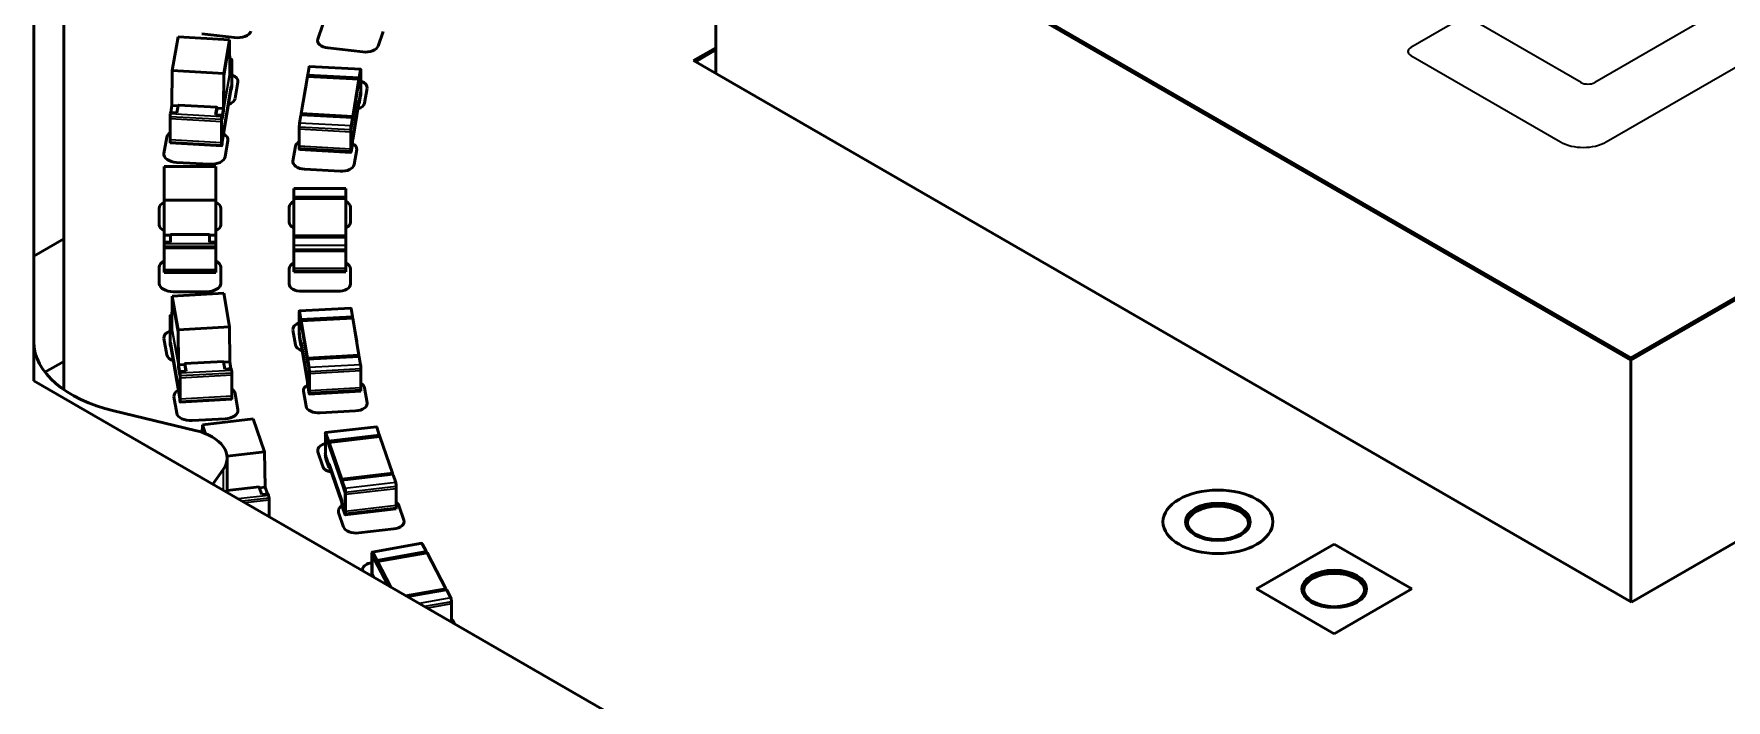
# Model space of a CAD drawing. Header units: inches. Extents: x -20.7 to 49, y -43 to 17.2.
# Drawn here: x -17.278 to -14.189, y -3.032 to -1.816 of the extents above; entities that cross this region are included whole.
import ezdxf

# ---------------------------------------------------------------- set-up
doc = ezdxf.new("R2010")
doc.units = ezdxf.units.IN
doc.header["$MEASUREMENT"] = 0
doc.layers.add('Visible (ANSI)', color=7, linetype='Continuous', lineweight=50)
doc.layers.add('Visible Narrow (ANSI)', color=7, linetype='Continuous', lineweight=35)

msp = doc.modelspace()

# ---------------------------------------------------------------- linework, layer by layer
at = {"layer": 'Visible (ANSI)'}
for p, q in [((-17.2779, -2.4492), (-17.2779, -0.3353)), ((-14.3629, -2.4072), (-11.7488, -0.898)), ((-14.3629, -2.4111), (-11.7488, -0.9018)), ((-17.2233, -2.4651), (-17.2233, -1.1568)), ((-14.3616, -2.853), (-11.7308, -1.3341)), ((-16.0332, -1.4429), (-14.3629, -2.4072)), ((-16.0332, -1.4429), (-16.0332, -1.8879)), ((-16.0332, -1.4467), (-14.3629, -2.4111)), ((-16.0332, -1.4467), (-16.0332, -1.8879)), ((-17.0251, -1.8825), (-17.0147, -1.8214)), ((-17.0147, -1.8214), (-16.9207, -1.8267)), ((-16.9119, -1.8225), (-16.9713, -1.8157)), ((-16.7597, -1.8253), (-16.7505, -1.7985)), ((-16.6404, -1.8112), (-16.6496, -1.8379)), ((-16.9311, -1.8878), (-16.9207, -1.8267)), ((-16.9311, -1.8917), (-16.9207, -1.8306)), ((-16.9207, -1.8267), (-16.9201, -1.8841)), ((-16.9207, -1.8306), (-16.9201, -1.8879)), ((-16.6774, -1.8487), (-16.7411, -1.8413)), ((-16.0332, -1.8412), (-16.0737, -1.8646)), ((-16.0332, -1.8451), (-16.0703, -1.8665)), ((-17.0257, -1.9466), (-17.0251, -1.8825)), ((-17.0251, -1.8825), (-16.9311, -1.8878)), ((-16.9168, -1.8622), (-16.9203, -1.862)), ((-16.9175, -1.8659), (-16.9203, -1.8658)), ((-16.9203, -1.8687), (-16.9175, -1.8688)), ((-16.9201, -1.8841), (-16.9175, -1.8688)), ((-16.9201, -1.8879), (-16.9175, -1.8727)), ((-16.9175, -1.8659), (-16.917, -1.8629)), ((-16.9175, -1.8659), (-16.9175, -1.8688)), ((-16.9175, -1.8698), (-16.917, -1.8667)), ((-16.9175, -1.8698), (-16.9175, -1.8727)), ((-16.9166, -1.9062), (-16.9166, -1.8637)), ((-16.9166, -1.91), (-16.9166, -1.8676)), ((-16.7779, -1.8903), (-16.7754, -1.876)), ((-16.6811, -1.8804), (-16.7751, -1.875)), ((-16.6838, -1.8956), (-16.6814, -1.8814)), ((-16.6809, -1.9174), (-16.6809, -1.8826)), ((-16.0737, -1.8646), (-14.3616, -2.853)), ((-16.9343, -2.0096), (-16.9175, -1.9112)), ((-16.9343, -2.0135), (-16.9175, -1.9151)), ((-16.9317, -1.9519), (-16.9311, -1.8878)), ((-16.9317, -1.9558), (-16.9311, -1.8917)), ((-16.9175, -1.9141), (-16.917, -1.9111)), ((-16.9175, -1.9112), (-16.9175, -1.9141)), ((-16.9175, -1.918), (-16.917, -1.9149)), ((-16.9175, -1.9151), (-16.9175, -1.918)), ((-16.9054, -1.9038), (-16.9105, -1.9334)), ((-16.79, -1.9612), (-16.7784, -1.8933)), ((-16.7858, -1.9359), (-16.7811, -1.9088)), ((-16.6844, -1.8987), (-16.7784, -1.8933)), ((-16.6959, -1.9665), (-16.6844, -1.8987)), ((-16.6959, -1.9704), (-16.6844, -1.9025)), ((-16.6844, -1.903), (-16.6844, -1.8987)), ((-16.6844, -1.9069), (-16.6844, -1.9025)), ((-16.6838, -1.8995), (-16.6814, -1.8852)), ((-16.6809, -1.9212), (-16.6809, -1.8865)), ((-16.9436, -1.9498), (-17.0141, -1.9458)), ((-16.9175, -1.918), (-16.918, -1.918)), ((-16.6959, -2.0056), (-16.6844, -1.9377)), ((-16.6959, -2.0094), (-16.6844, -1.9416)), ((-16.6841, -1.9438), (-16.6847, -1.9438)), ((-16.6838, -1.939), (-16.6814, -1.9248)), ((-16.6838, -1.9429), (-16.6814, -1.9286)), ((-16.6695, -1.9151), (-16.6741, -1.9423)), ((-17.0292, -2.0094), (-17.0292, -1.967)), ((-17.0292, -2.0132), (-17.0292, -1.9708)), ((-17.0288, -1.962), (-17.0283, -1.959)), ((-17.0283, -1.959), (-17.0166, -1.9596)), ((-17.0278, -1.959), (-17.0257, -1.9466)), ((-17.0257, -1.9466), (-17.0144, -1.9472)), ((-17.0166, -1.9596), (-17.0143, -1.9464)), ((-16.9438, -1.9504), (-16.946, -1.9637)), ((-16.946, -1.9637), (-16.9343, -1.9643)), ((-16.9455, -1.9637), (-16.9434, -1.9513)), ((-16.9434, -1.9513), (-16.9317, -1.9519)), ((-16.9352, -2.0147), (-16.9352, -1.9723)), ((-16.9352, -2.0186), (-16.9352, -1.9762)), ((-16.9348, -1.9674), (-16.9343, -1.9643)), ((-16.9348, -1.9712), (-16.9343, -1.9682)), ((-16.9343, -1.9672), (-16.9317, -1.9519)), ((-16.9343, -1.9711), (-16.9317, -1.9558)), ((-16.9343, -1.9672), (-16.9343, -1.9643)), ((-16.9343, -1.9711), (-16.9343, -1.9682)), ((-16.7929, -1.9785), (-16.7905, -1.9642)), ((-16.6962, -1.9686), (-16.7902, -1.9633)), ((-16.6959, -1.9665), (-16.79, -1.9612)), ((-16.79, -1.9633), (-16.79, -1.9612)), ((-16.6989, -1.9838), (-16.6965, -1.9696)), ((-16.6989, -1.9877), (-16.6965, -1.9734)), ((-16.6959, -1.9709), (-16.6959, -1.9665)), ((-16.6959, -1.9747), (-16.6959, -1.9704)), ((-16.6959, -1.9704), (-16.6959, -1.9704)), ((-17.0404, -2.034), (-17.0353, -2.0043)), ((-16.7934, -2.0206), (-16.7934, -1.9859)), ((-16.7934, -2.0244), (-16.7934, -1.9897)), ((-16.6994, -2.0259), (-16.6994, -1.9912)), ((-16.6994, -2.0298), (-16.6994, -1.9951)), ((-16.935, -2.0201), (-17.029, -2.0147)), ((-16.9348, -2.0156), (-16.9343, -2.0125)), ((-16.9348, -2.0195), (-16.9343, -2.0164)), ((-16.9343, -2.0125), (-16.9343, -2.0096)), ((-16.9343, -2.0164), (-16.9343, -2.0135)), ((-16.9237, -2.0106), (-16.9287, -2.0403)), ((-16.8049, -2.0479), (-16.8002, -2.0208)), ((-16.6992, -2.032), (-16.7932, -2.0267)), ((-16.6989, -2.0272), (-16.6965, -2.013)), ((-16.6989, -2.0311), (-16.6965, -2.0168)), ((-16.6886, -2.0271), (-16.6932, -2.0542)), ((-17.0401, -2.0578), (-16.9456, -2.0578)), ((-17.0401, -2.1192), (-17.0401, -2.0578)), ((-16.957, -2.0537), (-17.0172, -2.0503)), ((-16.9456, -2.1192), (-16.9456, -2.0578)), ((-16.719, -2.0665), (-16.7837, -2.0628)), ((-16.8032, -2.099), (-16.8032, -2.098)), ((-16.7087, -2.098), (-16.8032, -2.098)), ((-16.8032, -2.1133), (-16.8032, -2.099)), ((-16.7087, -2.099), (-16.7087, -2.098)), ((-16.7087, -2.1133), (-16.7087, -2.099)), ((-17.0401, -2.1192), (-16.9456, -2.1192)), ((-17.0401, -2.1834), (-17.0401, -2.1192)), ((-16.9456, -2.1834), (-16.9456, -2.1192)), ((-16.8032, -2.1133), (-16.8032, -2.1164)), ((-16.8032, -2.1846), (-16.8032, -2.1164)), ((-16.7087, -2.1164), (-16.8032, -2.1164)), ((-16.7087, -2.1133), (-16.7087, -2.1164)), ((-16.7087, -2.1846), (-16.7087, -2.1164)), ((-17.0489, -2.164), (-17.0489, -2.1342)), ((-16.9367, -2.1342), (-16.9367, -2.164)), ((-16.812, -2.1595), (-16.812, -2.1322)), ((-16.6998, -2.1322), (-16.6998, -2.1595)), ((-17.2779, -2.2216), (-17.2233, -2.1901)), ((-17.0401, -2.1834), (-17.0282, -2.1834)), ((-17.0401, -2.1958), (-17.0401, -2.1834)), ((-17.0282, -2.1819), (-17.0282, -2.1825)), ((-16.9574, -2.1819), (-17.0282, -2.1819)), ((-17.0282, -2.1958), (-17.0282, -2.1825)), ((-16.9574, -2.1819), (-16.9574, -2.1825)), ((-16.9574, -2.1825), (-16.9574, -2.1958)), ((-16.9574, -2.1834), (-16.9456, -2.1834)), ((-16.9456, -2.1958), (-16.9456, -2.1834)), ((-16.7087, -2.1846), (-16.8032, -2.1846)), ((-16.8032, -2.1867), (-16.8032, -2.1846)), ((-16.8032, -2.1876), (-16.8032, -2.1867)), ((-16.7087, -2.1867), (-16.8032, -2.1867)), ((-16.8032, -2.202), (-16.8032, -2.1876)), ((-16.7087, -2.1867), (-16.7087, -2.1846)), ((-16.7087, -2.1876), (-16.7087, -2.1867)), ((-16.7087, -2.202), (-16.7087, -2.1876)), ((-17.0401, -2.1958), (-17.0282, -2.1958)), ((-17.0401, -2.1989), (-17.0401, -2.1958)), ((-17.0401, -2.1989), (-17.0401, -2.2038)), ((-17.0401, -2.2463), (-17.0401, -2.2038)), ((-17.0401, -2.2501), (-17.0401, -2.2077)), ((-16.9574, -2.1958), (-16.9456, -2.1958)), ((-16.9456, -2.1989), (-16.9456, -2.1958)), ((-16.9456, -2.1989), (-16.9456, -2.2038)), ((-16.9456, -2.2463), (-16.9456, -2.2038)), ((-16.9456, -2.2501), (-16.9456, -2.2077)), ((-16.8032, -2.202), (-16.8032, -2.2094)), ((-16.8032, -2.2441), (-16.8032, -2.2094)), ((-16.8032, -2.248), (-16.8032, -2.2132)), ((-16.7087, -2.202), (-16.7087, -2.2094)), ((-16.7087, -2.2441), (-16.7087, -2.2094)), ((-16.7087, -2.248), (-16.7087, -2.2132)), ((-17.0489, -2.2714), (-17.0489, -2.2416)), ((-17.0401, -2.2516), (-17.0401, -2.2501)), ((-16.9456, -2.2516), (-17.0401, -2.2516)), ((-16.9456, -2.2516), (-16.9456, -2.2501)), ((-16.9367, -2.2416), (-16.9367, -2.2714)), ((-16.812, -2.272), (-16.812, -2.2447)), ((-16.8032, -2.2502), (-16.8032, -2.248)), ((-16.7087, -2.2502), (-16.8032, -2.2502)), ((-16.7087, -2.2502), (-16.7087, -2.248)), ((-16.6998, -2.2447), (-16.6998, -2.272)), ((-16.7234, -2.2856), (-16.7884, -2.2856)), ((-17.0251, -2.2946), (-17.0257, -2.352)), ((-17.0251, -2.2985), (-17.0257, -2.3558)), ((-17.0251, -2.2946), (-16.9311, -2.2892)), ((-17.0147, -2.3557), (-17.0251, -2.2946)), ((-17.0147, -2.3595), (-17.0251, -2.2985)), ((-16.9625, -2.2863), (-17.0231, -2.2863)), ((-16.9207, -2.3503), (-16.9311, -2.2892)), ((-16.6992, -2.3162), (-16.7932, -2.3215)), ((-17.0292, -2.374), (-17.0292, -2.3316)), ((-17.0292, -2.3779), (-17.0292, -2.3355)), ((-17.0255, -2.3299), (-17.029, -2.3301)), ((-17.0283, -2.3338), (-17.0288, -2.3307)), ((-17.0283, -2.3377), (-17.0288, -2.3346)), ((-17.0255, -2.3336), (-17.0283, -2.3338)), ((-17.0283, -2.3338), (-17.0283, -2.3367)), ((-17.0283, -2.3367), (-17.0256, -2.3365)), ((-17.0257, -2.352), (-17.0283, -2.3367)), ((-17.0283, -2.3377), (-17.0283, -2.3405)), ((-17.0257, -2.3558), (-17.0283, -2.3405)), ((-16.7934, -2.3585), (-16.7934, -2.3238)), ((-16.7934, -2.3624), (-16.7934, -2.3276)), ((-16.7905, -2.3367), (-16.7929, -2.3225)), ((-16.7905, -2.3406), (-16.7929, -2.3263)), ((-16.6959, -2.3344), (-16.79, -2.3398)), ((-16.7784, -2.4077), (-16.79, -2.3398)), ((-16.79, -2.3441), (-16.79, -2.3398)), ((-16.7784, -2.4115), (-16.79, -2.3437)), ((-16.79, -2.348), (-16.79, -2.3437)), ((-16.6965, -2.3314), (-16.6989, -2.3171)), ((-16.6844, -2.4023), (-16.6959, -2.3344)), ((-17.0353, -2.4013), (-17.0404, -2.3716)), ((-17.0147, -2.3557), (-16.9207, -2.3503)), ((-17.0141, -2.4198), (-17.0147, -2.3557)), ((-17.0141, -2.4237), (-17.0147, -2.3595)), ((-16.9201, -2.4145), (-16.9207, -2.3503)), ((-16.8002, -2.3834), (-16.8049, -2.3563)), ((-16.7905, -2.3801), (-16.7929, -2.3659)), ((-16.7905, -2.384), (-16.7929, -2.3697)), ((-16.6932, -2.3499), (-16.6886, -2.3771)), ((-17.0283, -2.382), (-17.0288, -2.379)), ((-17.0283, -2.3859), (-17.0288, -2.3828)), ((-17.0115, -2.4775), (-17.0283, -2.3791)), ((-17.0283, -2.3791), (-17.0283, -2.382)), ((-17.0115, -2.4814), (-17.0283, -2.383)), ((-17.0283, -2.383), (-17.0283, -2.3859)), ((-17.0278, -2.3858), (-17.0283, -2.3859)), ((-16.7896, -2.3849), (-16.7902, -2.385)), ((-16.7784, -2.4467), (-16.79, -2.3789)), ((-16.7784, -2.4506), (-16.79, -2.3827)), ((-16.6844, -2.4023), (-16.7784, -2.4077)), ((-16.7784, -2.412), (-16.7784, -2.4077)), ((-16.6841, -2.4044), (-16.7782, -2.4097)), ((-16.6844, -2.4044), (-16.6844, -2.4023)), ((-16.6814, -2.4196), (-16.6838, -2.4054)), ((-14.3629, -2.4072), (-14.3629, -2.8523)), ((-17.2575, -2.4334), (-17.2233, -2.4136)), ((-17.0141, -2.4198), (-17.0024, -2.4191)), ((-17.0115, -2.4351), (-17.0141, -2.4198)), ((-17.0115, -2.4389), (-17.0141, -2.4237)), ((-17.0115, -2.4322), (-16.9998, -2.4315)), ((-17.0115, -2.4351), (-17.0115, -2.4322)), ((-17.011, -2.4352), (-17.0115, -2.4322)), ((-17.0115, -2.4389), (-17.0115, -2.4361)), ((-17.011, -2.4391), (-17.0115, -2.4361)), ((-17.0107, -2.4826), (-17.0107, -2.4402)), ((-17.0024, -2.4191), (-17.0003, -2.4316)), ((-16.9317, -2.4136), (-17.0022, -2.4176)), ((-16.9998, -2.4315), (-17.002, -2.4183)), ((-16.9315, -2.4143), (-16.9293, -2.4275)), ((-16.9314, -2.4151), (-16.9201, -2.4145)), ((-16.9293, -2.4275), (-16.9175, -2.4268)), ((-16.918, -2.4269), (-16.9201, -2.4145)), ((-16.917, -2.4299), (-16.9175, -2.4268)), ((-16.9166, -2.4773), (-16.9166, -2.4348)), ((-16.9166, -2.4811), (-16.9166, -2.4387)), ((-16.7784, -2.4115), (-16.7784, -2.4115)), ((-16.7784, -2.4159), (-16.7784, -2.4115)), ((-16.7754, -2.425), (-16.7779, -2.4107)), ((-16.7754, -2.4288), (-16.7779, -2.4146)), ((-16.7749, -2.4671), (-16.7749, -2.4324)), ((-16.7749, -2.4709), (-16.7749, -2.4362)), ((-16.6809, -2.4617), (-16.6809, -2.427)), ((-16.6809, -2.4656), (-16.6809, -2.4309)), ((-14.3629, -2.4111), (-14.3629, -2.8523)), ((-14.6888, -3.944), (-17.2779, -2.4492)), ((-17.0107, -2.4865), (-17.0107, -2.444)), ((-16.7811, -2.4954), (-16.7858, -2.4682)), ((-16.7754, -2.4684), (-16.7779, -2.4541)), ((-16.7754, -2.4722), (-16.7779, -2.458)), ((-16.6811, -2.4678), (-16.7751, -2.4732)), ((-16.6741, -2.4619), (-16.6695, -2.489)), ((-17.0171, -2.5082), (-17.0222, -2.4785)), ((-17.0115, -2.4804), (-17.0115, -2.4775)), ((-17.011, -2.4835), (-17.0115, -2.4804)), ((-17.0115, -2.4843), (-17.0115, -2.4814)), ((-17.011, -2.4873), (-17.0115, -2.4843)), ((-16.9168, -2.4826), (-17.0108, -2.488)), ((-16.9105, -2.4722), (-16.9054, -2.5018)), ((-16.9832, -2.5395), (-17.132, -2.5039)), ((-16.9286, -2.5182), (-16.9888, -2.5216)), ((-16.9701, -2.5294), (-16.9704, -2.5433)), ((-16.9701, -2.5294), (-16.8774, -2.5187)), ((-16.9645, -2.5455), (-16.9701, -2.5294)), ((-16.8567, -2.5789), (-16.8774, -2.5187)), ((-16.6907, -2.5039), (-16.7553, -2.5076)), ((-16.6527, -2.5327), (-16.7454, -2.5434)), ((-16.9701, -2.5332), (-16.9703, -2.5433)), ((-16.9661, -2.5449), (-16.9701, -2.5332)), ((-16.7458, -2.5804), (-16.7458, -2.5457)), ((-16.7458, -2.5842), (-16.7458, -2.5495)), ((-16.7399, -2.5584), (-16.7448, -2.5443)), ((-16.7399, -2.5622), (-16.7448, -2.5482)), ((-16.6462, -2.5507), (-16.7389, -2.5614)), ((-16.7159, -2.6283), (-16.7389, -2.5614)), ((-16.7389, -2.5657), (-16.7389, -2.5614)), ((-16.6473, -2.5477), (-16.6521, -2.5337)), ((-16.6232, -2.6176), (-16.6462, -2.5507)), ((-16.9251, -2.5868), (-16.8567, -2.5789)), ((-16.9249, -2.5899), (-16.9249, -2.653)), ((-16.8555, -2.643), (-16.8567, -2.5789)), ((-16.7597, -2.5789), (-16.7597, -2.5735)), ((-16.7505, -2.6056), (-16.7597, -2.5789)), ((-16.7399, -2.6018), (-16.7448, -2.5877)), ((-16.7399, -2.6056), (-16.7448, -2.5916)), ((-16.7159, -2.6321), (-16.7389, -2.5652)), ((-16.7389, -2.5696), (-16.7389, -2.5652)), ((-16.9514, -2.6377), (-16.9321, -2.6108)), ((-16.7382, -2.6064), (-16.7393, -2.6066)), ((-16.7159, -2.6673), (-16.7389, -2.6004)), ((-16.7159, -2.6712), (-16.7389, -2.6043)), ((-16.6232, -2.6176), (-16.7159, -2.6283)), ((-16.6227, -2.6197), (-16.7154, -2.6303)), ((-16.6232, -2.6197), (-16.6232, -2.6176)), ((-16.6173, -2.6347), (-16.6221, -2.6206)), ((-16.8668, -2.6428), (-16.9249, -2.6495)), ((-16.8664, -2.6435), (-16.8619, -2.6565)), ((-16.8662, -2.6442), (-16.8555, -2.643)), ((-16.8619, -2.6565), (-16.8503, -2.6552)), ((-16.8513, -2.6553), (-16.8555, -2.643)), ((-16.8493, -2.6582), (-16.8503, -2.6552)), ((-16.7159, -2.6326), (-16.7159, -2.6283)), ((-16.7158, -2.6321), (-16.7159, -2.6321)), ((-16.7159, -2.6365), (-16.7159, -2.6321)), ((-16.71, -2.6453), (-16.7148, -2.6313)), ((-16.71, -2.6492), (-16.7148, -2.6351)), ((-16.7089, -2.6874), (-16.7089, -2.6527)), ((-16.6163, -2.6767), (-16.6163, -2.642)), ((-16.6163, -2.6806), (-16.6163, -2.6459)), ((-16.8486, -2.697), (-16.8486, -2.6631)), ((-16.8486, -2.697), (-16.8486, -2.6669)), ((-16.7217, -2.6892), (-16.7217, -2.6839)), ((-16.71, -2.6887), (-16.7148, -2.6747)), ((-16.71, -2.6926), (-16.7148, -2.6785)), ((-16.6167, -2.6829), (-16.7094, -2.6935)), ((-16.7089, -2.6912), (-16.7089, -2.6565)), ((-16.6116, -2.6766), (-16.6024, -2.7033)), ((-16.7124, -2.716), (-16.7217, -2.6892)), ((-16.621, -2.7194), (-16.6847, -2.7267)), ((-16.5697, -2.7456), (-16.6601, -2.7615)), ((-16.5616, -2.7602), (-16.5688, -2.7465)), ((-15.0464, -2.8289), (-14.9044, -2.7469)), ((-14.9044, -2.7469), (-14.7625, -2.8289)), ((-16.6607, -2.7985), (-16.6607, -2.7638)), ((-16.6607, -2.8023), (-16.6607, -2.7676)), ((-16.652, -2.7761), (-16.6592, -2.7624)), ((-16.652, -2.7799), (-16.6592, -2.7662)), ((-16.56, -2.7632), (-16.6505, -2.779)), ((-16.626, -2.8256), (-16.6505, -2.779)), ((-16.6505, -2.7833), (-16.6505, -2.779)), ((-16.5257, -2.8284), (-16.56, -2.7632)), ((-16.6772, -2.796), (-16.6778, -2.7925)), ((-16.6612, -2.7808), (-16.6607, -2.7807)), ((-16.6587, -2.8067), (-16.6592, -2.8058)), ((-16.6289, -2.8239), (-16.6505, -2.7829)), ((-16.6505, -2.7872), (-16.6505, -2.7829)), ((-16.5257, -2.8284), (-16.5989, -2.8412)), ((-16.5251, -2.8305), (-16.596, -2.8429)), ((-16.5257, -2.8306), (-16.5257, -2.8284)), ((-16.517, -2.8451), (-16.5242, -2.8314)), ((-14.9044, -2.9109), (-15.0464, -2.8289)), ((-14.7625, -2.8289), (-14.9044, -2.9109)), ((-16.5155, -2.8871), (-16.5155, -2.8523)), ((-16.5155, -2.8894), (-16.5155, -2.8562)), ((-16.513, -2.8867), (-16.5099, -2.8926))]:
    msp.add_line(p, q, dxfattribs=at)
for centre, major_axis, ratio, start_param, end_param in [((-16.9069, -1.8079), (0.0258, 0), 0.57735, 4.516037, 6.086838), ((-16.7365, -1.828), (-0.0236, 0), 0.57735, 6.086848, 7.657619), ((-16.6728, -1.8353), (0.0236, 0), 0.57735, 4.51604, 6.086834), ((-16.917, -1.8658), (0.0002, 0.00354), 0.080031, 5.330146, 6.900942), ((-16.917, -1.8696), (0.0002, 0.00354), 0.080031, 5.330146, 6.900942), ((-16.7754, -1.8803), (0.0003, 0.00531), 0.080031, 0, 0.617757), ((-16.6814, -1.8857), (0.0003, 0.00531), 0.080031, 5.330146, 6.900942), ((-16.6814, -1.8896), (0.0003, 0.00531), 0.080031, 5.330146, 6.900942), ((-16.917, -1.9082), (-0.0002, -0.00354), 0.080031, 0.617757, 2.188553), ((-16.917, -1.912), (-0.0002, -0.00354), 0.080031, 0.617757, 2.188553), ((-16.9311, -1.9023), (0.0258, 0), 0.57735, 6.184998, 7.257718), ((-16.7576, -1.9101), (-0.0236, 0), 0.57735, 6.093344, 6.185001), ((-16.7779, -1.8946), (0.0003, 0.00531), 0.080031, 0.617757, 1.332578), ((-16.6838, -1.8999), (0.0003, 0.00531), 0.080031, 0.617757, 2.188553), ((-16.6838, -1.9038), (0.0003, 0.00531), 0.080031, 0.617757, 2.188553), ((-16.693, -1.9138), (0.0236, 0), 0.57735, 6.18501, 7.3168), ((-17.0143, -1.9493), (0.0002, 0.00354), 0.080031, 0, 0.617757), ((-16.9362, -1.932), (0.0258, 0), 0.57735, 5.269788, 6.185024), ((-16.7623, -1.9373), (-0.0236, 0), 0.57735, 6.18501, 6.276642), ((-16.6976, -1.9409), (0.0236, 0), 0.57735, 5.211767, 6.185001), ((-16.6838, -1.9347), (-0.0003, -0.00531), 0.080031, 5.330146, 6.900942), ((-16.6838, -1.9385), (-0.0003, -0.00531), 0.080031, 5.330146, 6.900942), ((-16.6814, -1.9204), (-0.0003, -0.00531), 0.080031, 0.617757, 2.188553), ((-16.6814, -1.9243), (-0.0003, -0.00531), 0.080031, 0.617757, 2.188553), ((-17.0288, -1.9649), (0.0002, 0.00354), 0.080031, 0.617757, 2.188553), ((-16.9438, -1.9533), (0.0002, 0.00354), 0.080031, 5.330146, 6.900942), ((-16.9348, -1.9703), (0.0002, 0.00354), 0.080031, 0.617757, 2.188553), ((-16.9348, -1.9741), (0.0002, 0.00354), 0.080031, 0.617757, 2.188553), ((-16.7905, -1.9686), (0.0003, 0.00531), 0.080031, 0, 0.617757), ((-16.6965, -1.9739), (0.0003, 0.00531), 0.080031, 5.330146, 6.900942), ((-16.6965, -1.9778), (0.0003, 0.00531), 0.080031, 5.330146, 6.900942), ((-17.0096, -2.0057), (-0.0258, 0), 0.57735, 5.572012, 6.185024), ((-16.9494, -2.0092), (0.0258, 0), 0.57735, 6.184998, 7.100237), ((-16.7929, -1.9828), (0.0003, 0.00531), 0.080031, 0.617757, 2.188553), ((-16.6989, -1.9882), (0.0003, 0.00531), 0.080031, 0.617757, 2.188553), ((-16.6989, -1.992), (0.0003, 0.00531), 0.080031, 0.617757, 2.188553), ((-16.6965, -2.0086), (-0.0003, -0.00531), 0.080031, 0.617757, 2.188553), ((-17.0147, -2.0354), (-0.0258, 0), 0.57735, 6.184998, 7.755823), ((-17.0288, -2.0112), (-0.0002, -0.00354), 0.080031, 5.330146, 6.283185), ((-16.9348, -2.0127), (-0.0002, -0.00354), 0.080031, 5.330146, 6.900942), ((-16.9348, -2.0166), (-0.0002, -0.00354), 0.080031, 5.330146, 6.900942), ((-16.7767, -2.0221), (-0.0236, 0), 0.57735, 5.4987, 6.185001), ((-16.7929, -2.0214), (-0.0003, -0.00531), 0.080031, 5.330146, 6.283185), ((-16.6989, -2.0229), (-0.0003, -0.00531), 0.080031, 5.330146, 6.900942), ((-16.6989, -2.0267), (-0.0003, -0.00531), 0.080031, 5.330146, 6.900942), ((-16.6965, -2.0125), (-0.0003, -0.00531), 0.080031, 0.617757, 2.188553), ((-16.7121, -2.0258), (0.0236, 0), 0.57735, 6.18501, 7.122074), ((-16.9544, -2.0389), (0.0258, 0), 0.57735, 4.614204, 6.185024), ((-16.7814, -2.0492), (-0.0236, 0), 0.57735, 6.18501, 7.75581), ((-16.7167, -2.0529), (0.0236, 0), 0.57735, 4.61422, 6.185001), ((-17.0231, -2.1342), (-0.0258, 0), 0.57735, 5.429409, 6.283193), ((-16.9625, -2.1342), (0.0258, 0), 0.57735, 6.283178, 7.136961), ((-16.7884, -2.1322), (-0.0236, 0), 0.57735, 5.387524, 6.283179), ((-16.7234, -2.1322), (0.0236, 0), 0.57735, 0.000006, 0.895661), ((-16.7884, -2.1595), (-0.0236, 0), 0.57735, 0.000006, 0.895661), ((-16.7234, -2.1595), (0.0236, 0), 0.57735, 5.387524, 6.283179), ((-17.0231, -2.164), (-0.0258, 0), 0.57735, 6.283178, 7.136961), ((-16.9625, -2.164), (0.0258, 0), 0.57735, 5.429409, 6.283193), ((-17.0231, -2.2416), (-0.0258, 0), 0.57735, 5.429409, 6.283193), ((-16.9625, -2.2416), (0.0258, 0), 0.57735, 6.283178, 7.136961), ((-16.7884, -2.2447), (-0.0236, 0), 0.57735, 5.387524, 6.283179), ((-16.7234, -2.2447), (0.0236, 0), 0.57735, 0.000006, 0.895661), ((-17.0231, -2.2714), (-0.0258, 0), 0.57735, 6.283178, 7.853989), ((-16.9625, -2.2714), (0.0258, 0), 0.57735, 4.712382, 6.283193), ((-16.7884, -2.272), (-0.0236, 0), 0.57735, 0.000006, 1.57079), ((-16.7234, -2.272), (0.0236, 0), 0.57735, 4.712395, 6.283179), ((-16.6989, -2.3215), (-0.0003, 0.00531), 0.080031, 5.665428, 6.283185), ((-17.0288, -2.3336), (-0.0002, 0.00354), 0.080031, 5.665428, 7.236225), ((-17.0288, -2.3375), (-0.0002, 0.00354), 0.080031, 5.665428, 7.236225), ((-16.7814, -2.3549), (-0.0236, 0), 0.57735, 5.249571, 6.38136), ((-16.7929, -2.3268), (-0.0003, 0.00531), 0.080031, 5.665428, 7.236225), ((-16.7929, -2.3307), (-0.0003, 0.00531), 0.080031, 5.665428, 7.236225), ((-16.7905, -2.3411), (-0.0003, 0.00531), 0.080031, 4.094632, 5.665428), ((-16.7905, -2.3449), (-0.0003, 0.00531), 0.080031, 4.094632, 5.665428), ((-16.6965, -2.3357), (-0.0003, 0.00531), 0.080031, 4.950607, 5.665428), ((-17.0416, -2.3779), (-0.2362, 0), 0.57735, 0, 1.178097), ((-17.0147, -2.3702), (-0.0258, 0), 0.57735, 5.308653, 6.381373), ((-17.0288, -2.3761), (0.0002, -0.00354), 0.080031, 4.094632, 5.665428), ((-17.0288, -2.3799), (0.0002, -0.00354), 0.080031, 4.094632, 5.665428), ((-16.7929, -2.3615), (0.0003, -0.00531), 0.080031, 4.094632, 5.665428), ((-16.7929, -2.3654), (0.0003, -0.00531), 0.080031, 4.094632, 5.665428), ((-16.7167, -2.3513), (0.0236, 0), 0.57735, 0.098185, 0.189841), ((-16.7121, -2.3784), (0.0236, 0), 0.57735, 0.006543, 0.098175), ((-17.0096, -2.3999), (-0.0258, 0), 0.57735, 0.098162, 1.013397), ((-16.7767, -2.3821), (-0.0236, 0), 0.57735, 0.098185, 1.071418), ((-16.7905, -2.3758), (0.0003, -0.00531), 0.080031, 5.665428, 7.236225), ((-16.7905, -2.3797), (0.0003, -0.00531), 0.080031, 5.665428, 7.236225), ((-16.7779, -2.4151), (-0.0003, 0.00531), 0.080031, 5.665428, 7.236225), ((-16.6838, -2.4097), (-0.0003, 0.00531), 0.080031, 5.665428, 6.283185), ((-17.011, -2.4381), (-0.0002, 0.00354), 0.080031, 4.094632, 5.665428), ((-17.011, -2.442), (-0.0002, 0.00354), 0.080031, 4.094632, 5.665428), ((-17.002, -2.4212), (-0.0002, 0.00354), 0.080031, 5.665428, 7.236225), ((-16.9315, -2.4172), (-0.0002, 0.00354), 0.080031, 5.665428, 6.283185), ((-16.917, -2.4328), (-0.0002, 0.00354), 0.080031, 4.094632, 5.665428), ((-16.7779, -2.4189), (-0.0003, 0.00531), 0.080031, 5.665428, 7.236225), ((-16.7754, -2.4293), (-0.0003, 0.00531), 0.080031, 4.094632, 5.665428), ((-16.7754, -2.4332), (-0.0003, 0.00531), 0.080031, 4.094632, 5.665428), ((-16.6814, -2.424), (-0.0003, 0.00531), 0.080031, 4.094632, 5.665428), ((-16.9964, -2.477), (-0.0258, 0), 0.57735, 5.466134, 6.381373), ((-16.9362, -2.4736), (0.0258, 0), 0.57735, 0.098162, 0.711173), ((-16.7623, -2.4669), (-0.0236, 0), 0.57735, 5.444297, 6.38136), ((-16.7779, -2.4498), (0.0003, -0.00531), 0.080031, 4.094632, 5.665428), ((-16.7779, -2.4536), (0.0003, -0.00531), 0.080031, 4.094632, 5.665428), ((-16.7754, -2.464), (0.0003, -0.00531), 0.080031, 5.665428, 7.236225), ((-16.7754, -2.4679), (0.0003, -0.00531), 0.080031, 5.665428, 7.236225), ((-16.6814, -2.4625), (0.0003, -0.00531), 0.080031, 0, 0.953039), ((-16.6976, -2.4632), (0.0236, 0), 0.57735, 0.098185, 0.784486), ((-17.011, -2.4806), (0.0002, -0.00354), 0.080031, 5.665428, 7.236225), ((-17.011, -2.4844), (0.0002, -0.00354), 0.080031, 5.665428, 7.236225), ((-16.9311, -2.5033), (0.0258, 0), 0.57735, 4.810548, 6.381373), ((-16.917, -2.4791), (0.0002, -0.00354), 0.080031, 0, 0.953039), ((-16.7576, -2.494), (-0.0236, 0), 0.57735, 0.098185, 1.668965), ((-16.693, -2.4904), (0.0236, 0), 0.57735, 4.810561, 6.38136), ((-16.9914, -2.5067), (-0.0258, 0), 0.57735, 0.098162, 1.668981), ((-16.6521, -2.538), (-0.00061, 0.00528), 0.159291, 5.65853, 6.283185), ((-17.0194, -2.5899), (0.0945, 0), 0.57735, 5.890486, 7.461283), ((-16.7365, -2.5762), (-0.0236, 0), 0.57735, 5.116841, 6.086833), ((-16.7448, -2.5487), (-0.00061, 0.00528), 0.159291, 5.65853, 7.229327), ((-16.7448, -2.5525), (-0.00061, 0.00528), 0.159291, 5.65853, 7.229327), ((-16.7399, -2.5627), (-0.00061, 0.00528), 0.159291, 4.087734, 5.65853), ((-16.7399, -2.5666), (-0.00061, 0.00528), 0.159291, 4.087734, 5.65853), ((-16.6473, -2.5521), (-0.00061, 0.00528), 0.159291, 4.940715, 5.65853), ((-16.7448, -2.5834), (0.00061, -0.00528), 0.159291, 4.087734, 5.65853), ((-16.7448, -2.5872), (0.00061, -0.00528), 0.159291, 4.087734, 5.65853), ((-16.7273, -2.6029), (-0.0236, 0), 0.57735, 0.196351, 1.24257), ((-16.7399, -2.5974), (0.00061, -0.00528), 0.159291, 5.65853, 7.229327), ((-16.7399, -2.6013), (0.00061, -0.00528), 0.159291, 5.65853, 7.229327), ((-16.6221, -2.625), (-0.00061, 0.00528), 0.159291, 5.65853, 6.283185), ((-16.8664, -2.6464), (-0.0004, 0.00352), 0.159291, 5.65853, 6.283185), ((-16.7148, -2.6356), (-0.00061, 0.00528), 0.159291, 5.65853, 7.229327), ((-16.7148, -2.6395), (-0.00061, 0.00528), 0.159291, 5.65853, 7.229327), ((-16.71, -2.6497), (-0.00061, 0.00528), 0.159291, 4.087734, 5.65853), ((-16.71, -2.6535), (-0.00061, 0.00528), 0.159291, 4.087734, 5.65853), ((-16.6173, -2.639), (-0.00061, 0.00528), 0.159291, 4.087734, 5.65853), ((-16.8493, -2.6611), (-0.0004, 0.00352), 0.159291, 4.087734, 5.65853), ((-16.6985, -2.6866), (-0.0236, 0), 0.57735, 5.50022, 6.086833), ((-16.7148, -2.6703), (0.00061, -0.00528), 0.159291, 4.087734, 5.65853), ((-16.7148, -2.6742), (0.00061, -0.00528), 0.159291, 4.087734, 5.65853), ((-16.6173, -2.6776), (0.00061, -0.00528), 0.159291, 0, 0.946141), ((-16.6348, -2.6792), (0.0236, 0), 0.57735, 0.196351, 0.670204), ((-15.1166, -2.7103), (-0.0561, 0), 0.57735, 3.201174, 6.223604), ((-16.6893, -2.7133), (-0.0236, 0), 0.57735, 0.196351, 1.767145), ((-16.71, -2.6844), (0.00061, -0.00528), 0.159291, 5.65853, 7.229327), ((-16.71, -2.6882), (0.00061, -0.00528), 0.159291, 5.65853, 7.229327), ((-16.6256, -2.706), (0.0236, 0), 0.57735, 4.908752, 6.479522), ((-16.5688, -2.7509), (-0.00092, 0.00524), 0.237016, 5.64681, 6.283185), ((-16.6592, -2.7667), (-0.00092, 0.00524), 0.237016, 5.64681, 7.217607), ((-16.6592, -2.7706), (-0.00092, 0.00524), 0.237016, 5.64681, 7.217607), ((-16.652, -2.7804), (-0.00092, 0.00524), 0.237016, 4.076014, 5.64681), ((-16.652, -2.7843), (-0.00092, 0.00524), 0.237016, 4.076014, 5.64681), ((-16.5616, -2.7646), (-0.00092, 0.00524), 0.237016, 4.923935, 5.64681), ((-16.6543, -2.7939), (-0.0236, 0), 0.57735, 5.006908, 6.185014), ((-16.6592, -2.8014), (0.00092, -0.00524), 0.237016, 4.076014, 5.64681), ((-16.6592, -2.8053), (0.00092, -0.00524), 0.237016, 4.076014, 4.751677), ((-14.9044, -2.8328), (-0.0561, 0), 0.57735, 3.201174, 6.223604), ((-16.5242, -2.8357), (-0.00092, 0.00524), 0.237016, 5.64681, 6.283185), ((-16.517, -2.8494), (-0.00092, 0.00524), 0.237016, 4.076014, 5.64681), ((-16.5356, -2.8906), (0.0236, 0), 0.57735, 0.294533, 0.550841)]:
    msp.add_ellipse(centre, major_axis=major_axis, ratio=ratio, start_param=start_param, end_param=end_param, dxfattribs=at)
for centre, major_axis in [((-15.1166, -2.7064), (-0.1004, 0)), ((-15.1166, -2.7064), (0.0591, 0)), ((-15.1166, -2.7064), (-0.0591, 0)), ((-15.1166, -2.7064), (-0.0561, 0)), ((-15.1166, -2.7064), (-0.0561, 0)), ((-14.9044, -2.8289), (0.0591, 0)), ((-14.9044, -2.8289), (-0.0591, 0)), ((-14.9044, -2.8289), (-0.0561, 0)), ((-14.9044, -2.8289), (-0.0561, 0))]:
    msp.add_ellipse(centre, major_axis=major_axis, ratio=0.57735, dxfattribs=at)
at = {"layer": 'Visible Narrow (ANSI)'}
for p, q in [((-12.7137, -0.9142), (-14.4288, -1.9044)), ((-14.408, -2.0129), (-12.5258, -0.9262)), ((-14.677, -1.7901), (-14.7647, -1.8407)), ((-14.4539, -1.9044), (-14.652, -1.7901)), ((-16.9201, -1.8841), (-16.9317, -1.9519)), ((-16.917, -1.8629), (-16.9203, -1.8627)), ((-16.9175, -1.8688), (-16.917, -1.8658)), ((-16.9175, -1.8727), (-16.917, -1.8696)), ((-16.917, -1.9082), (-16.917, -1.8658)), ((-16.917, -1.912), (-16.917, -1.8696)), ((-16.6814, -1.8814), (-16.7754, -1.876)), ((-14.7647, -1.8552), (-14.4915, -2.0129)), ((-16.9201, -1.8879), (-16.9317, -1.9558)), ((-16.9175, -1.9112), (-16.917, -1.9082)), ((-16.9175, -1.9151), (-16.917, -1.912)), ((-16.6838, -1.8956), (-16.7779, -1.8903)), ((-16.6959, -1.9709), (-16.6844, -1.903)), ((-16.6959, -1.9747), (-16.6844, -1.9069)), ((-16.6844, -1.903), (-16.6814, -1.8857)), ((-16.6844, -1.9069), (-16.6814, -1.8896)), ((-16.6814, -1.9204), (-16.6814, -1.8857)), ((-16.6814, -1.9243), (-16.6814, -1.8896)), ((-16.6844, -1.9377), (-16.6814, -1.9204)), ((-16.6844, -1.9416), (-16.6814, -1.9243)), ((-16.9352, -1.9723), (-17.0292, -1.967)), ((-16.9352, -1.9762), (-17.0292, -1.9708)), ((-16.9348, -1.9674), (-17.0288, -1.962)), ((-16.9438, -1.9504), (-17.0143, -1.9464)), ((-16.9348, -1.9703), (-16.9343, -1.9672)), ((-16.9348, -2.0127), (-16.9348, -1.9703)), ((-16.9348, -1.9741), (-16.9343, -1.9711)), ((-16.9348, -2.0166), (-16.9348, -1.9741)), ((-16.6965, -1.9696), (-16.7905, -1.9642)), ((-16.6989, -1.9882), (-16.6959, -1.9709)), ((-16.6989, -1.992), (-16.6959, -1.9747)), ((-16.6994, -1.9912), (-16.7934, -1.9859)), ((-16.6994, -1.9951), (-16.7934, -1.9897)), ((-16.6989, -1.9838), (-16.7929, -1.9785)), ((-16.6989, -2.0229), (-16.6989, -1.9882)), ((-16.6989, -2.0267), (-16.6989, -1.992)), ((-16.6989, -2.0229), (-16.6959, -2.0056)), ((-16.9352, -2.0147), (-17.0292, -2.0094)), ((-16.9352, -2.0186), (-17.0292, -2.0132)), ((-16.9348, -2.0127), (-16.9343, -2.0096)), ((-16.9348, -2.0166), (-16.9343, -2.0135)), ((-16.6994, -2.0259), (-16.7934, -2.0206)), ((-16.6994, -2.0298), (-16.7934, -2.0244)), ((-16.6989, -2.0267), (-16.6959, -2.0094)), ((-16.7087, -2.099), (-16.8032, -2.099)), ((-16.7087, -2.1133), (-16.8032, -2.1133)), ((-16.9574, -2.1825), (-17.0282, -2.1825)), ((-16.7087, -2.1876), (-16.8032, -2.1876)), ((-16.9456, -2.1989), (-17.0401, -2.1989)), ((-16.9456, -2.2038), (-17.0401, -2.2038)), ((-16.9456, -2.2077), (-17.0401, -2.2077)), ((-16.7087, -2.202), (-16.8032, -2.202)), ((-16.7087, -2.2094), (-16.8032, -2.2094)), ((-16.7087, -2.2132), (-16.8032, -2.2132)), ((-16.9456, -2.2463), (-17.0401, -2.2463)), ((-16.9456, -2.2501), (-17.0401, -2.2501)), ((-16.7087, -2.2441), (-16.8032, -2.2441)), ((-16.7087, -2.248), (-16.8032, -2.248)), ((-17.0255, -2.3305), (-17.0288, -2.3307)), ((-17.0283, -2.3367), (-17.0288, -2.3336)), ((-17.0288, -2.3761), (-17.0288, -2.3336)), ((-17.0283, -2.3405), (-17.0288, -2.3375)), ((-17.0288, -2.3799), (-17.0288, -2.3375)), ((-16.6989, -2.3171), (-16.7929, -2.3225)), ((-16.79, -2.3441), (-16.7929, -2.3268)), ((-16.7929, -2.3615), (-16.7929, -2.3268)), ((-16.79, -2.348), (-16.7929, -2.3307)), ((-16.7929, -2.3654), (-16.7929, -2.3307)), ((-16.6965, -2.3314), (-16.7905, -2.3367)), ((-16.7784, -2.412), (-16.79, -2.3441)), ((-17.0283, -2.3791), (-17.0288, -2.3761)), ((-17.0257, -2.352), (-17.0141, -2.4198)), ((-17.0257, -2.3558), (-17.0141, -2.4237)), ((-16.79, -2.3789), (-16.7929, -2.3615)), ((-16.79, -2.3827), (-16.7929, -2.3654)), ((-16.7784, -2.4159), (-16.79, -2.348)), ((-17.0283, -2.383), (-17.0288, -2.3799)), ((-16.6838, -2.4054), (-16.7779, -2.4107)), ((-17.011, -2.4381), (-17.0115, -2.4351)), ((-17.011, -2.442), (-17.0115, -2.4389)), ((-16.917, -2.4299), (-17.011, -2.4352)), ((-17.011, -2.4806), (-17.011, -2.4381)), ((-16.9166, -2.4348), (-17.0107, -2.4402)), ((-16.9166, -2.4387), (-17.0107, -2.444)), ((-16.9315, -2.4143), (-17.002, -2.4183)), ((-16.7754, -2.4293), (-16.7784, -2.412)), ((-16.7754, -2.4332), (-16.7784, -2.4159)), ((-16.6814, -2.4196), (-16.7754, -2.425)), ((-16.7754, -2.464), (-16.7754, -2.4293)), ((-16.7754, -2.4679), (-16.7754, -2.4332)), ((-16.6809, -2.427), (-16.7749, -2.4324)), ((-16.6809, -2.4309), (-16.7749, -2.4362)), ((-17.011, -2.4844), (-17.011, -2.442)), ((-16.7754, -2.464), (-16.7784, -2.4467)), ((-16.7754, -2.4679), (-16.7784, -2.4506)), ((-16.6809, -2.4617), (-16.7749, -2.4671)), ((-16.6809, -2.4656), (-16.7749, -2.4709)), ((-17.011, -2.4806), (-17.0115, -2.4775)), ((-17.011, -2.4844), (-17.0115, -2.4814)), ((-16.9166, -2.4773), (-17.0107, -2.4826)), ((-16.9166, -2.4811), (-17.0107, -2.4865)), ((-16.6521, -2.5337), (-16.7448, -2.5443)), ((-16.7389, -2.5657), (-16.7448, -2.5487)), ((-16.7448, -2.5834), (-16.7448, -2.5487)), ((-16.7389, -2.5696), (-16.7448, -2.5525)), ((-16.7448, -2.5872), (-16.7448, -2.5525)), ((-16.6473, -2.5477), (-16.7399, -2.5584)), ((-16.7389, -2.6004), (-16.7448, -2.5834)), ((-16.7389, -2.6043), (-16.7448, -2.5872)), ((-16.7159, -2.6326), (-16.7389, -2.5657)), ((-16.7159, -2.6365), (-16.7389, -2.5696)), ((-16.9321, -2.6108), (-16.9321, -2.6488)), ((-16.6221, -2.6206), (-16.7148, -2.6313)), ((-16.8664, -2.6435), (-16.9249, -2.6502)), ((-16.71, -2.6497), (-16.7159, -2.6326)), ((-16.71, -2.6535), (-16.7159, -2.6365)), ((-16.6173, -2.6347), (-16.71, -2.6453)), ((-16.71, -2.6844), (-16.71, -2.6497)), ((-16.71, -2.6882), (-16.71, -2.6535)), ((-16.6163, -2.642), (-16.7089, -2.6527)), ((-16.6163, -2.6459), (-16.7089, -2.6565)), ((-16.8493, -2.6582), (-16.9049, -2.6646)), ((-16.8486, -2.6631), (-16.8977, -2.6687)), ((-16.8486, -2.6669), (-16.8921, -2.6719)), ((-16.71, -2.6844), (-16.7159, -2.6673)), ((-16.71, -2.6882), (-16.7159, -2.6712)), ((-16.6163, -2.6767), (-16.7089, -2.6874)), ((-16.6163, -2.6806), (-16.7089, -2.6912)), ((-16.5688, -2.7465), (-16.6592, -2.7624)), ((-16.6505, -2.7833), (-16.6592, -2.7667)), ((-16.6592, -2.8014), (-16.6592, -2.7667)), ((-16.6505, -2.7872), (-16.6592, -2.7706)), ((-16.6592, -2.8053), (-16.6592, -2.7706)), ((-16.5616, -2.7602), (-16.652, -2.7761)), ((-16.6554, -2.8086), (-16.6592, -2.8014)), ((-16.6584, -2.8069), (-16.6592, -2.8053)), ((-16.6293, -2.8237), (-16.6505, -2.7833)), ((-16.6322, -2.822), (-16.6505, -2.7872)), ((-16.5242, -2.8314), (-16.5946, -2.8437)), ((-16.517, -2.8451), (-16.5747, -2.8552)), ((-16.5155, -2.8523), (-16.5647, -2.861)), ((-16.5155, -2.8562), (-16.5596, -2.8639)), ((-16.5155, -2.8871), (-16.5186, -2.8876))]:
    msp.add_line(p, q, dxfattribs=at)
for centre, major_axis, start_param, end_param in [((-14.7522, -1.8479), (-0.0177, 0), 5.497787, 7.068583), ((-14.4414, -1.8972), (-0.0177, 0), 0.785398, 2.356194), ((-14.4497, -1.9888), (0.0591, 0), 3.926991, 5.497787)]:
    msp.add_ellipse(centre, major_axis=major_axis, ratio=0.57735, start_param=start_param, end_param=end_param, dxfattribs=at)

doc.saveas('drawing.dxf')
